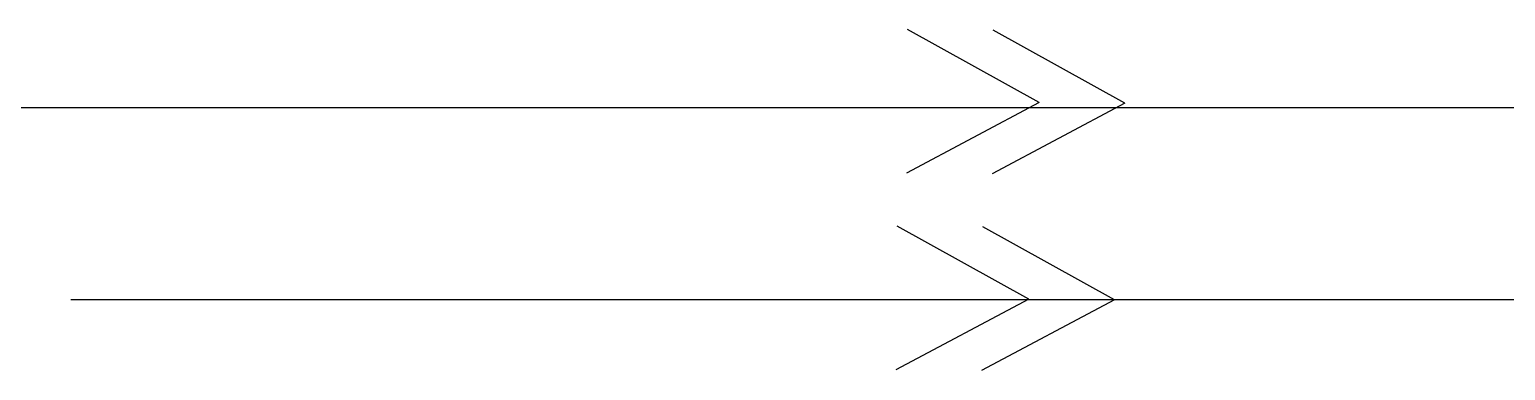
# Model space of a CAD drawing. Header units: inches. Extents: x -246336 to 136055, y -106871 to 69513.
# Drawn here: x -199859 to -198426, y -32876 to -32546 of the extents above; entities that cross this region are included whole.
import ezdxf

# ---------------------------------------------------------------- set-up
doc = ezdxf.new("R2010")
doc.units = ezdxf.units.IN
doc.header["$MEASUREMENT"] = 0
doc.layers.add('XA-TT1', color=7, linetype='Continuous')

msp = doc.modelspace()

# ---------------------------------------------------------------- linework, layer by layer
at = {"layer": 'XA-TT1', "color": 6}
for p, q in [((-198308.698, -32621.364), (-199926.588, -32621.364)), ((-198200.972, -32807.58), (-199818.862, -32807.58))]:
    msp.add_line(p, q, dxfattribs=at)
at = {"layer": 'XA-TT1', "color": 3, "flags": 128}
for points in [[(-198878.905, -32616.272), (-199006.546, -32545.52)], [(-198795.774, -32617), (-198923.414, -32546.248)], [(-198878.905, -32616.272), (-199007.766, -32684.777)], [(-198795.774, -32617), (-198924.635, -32685.505)], [(-198889.006, -32806.852), (-199016.647, -32736.1)], [(-198805.874, -32807.58), (-198933.515, -32736.828)], [(-198889.006, -32806.852), (-199017.867, -32875.356)], [(-198805.874, -32807.58), (-198934.735, -32876.085)]]:
    msp.add_lwpolyline(points, dxfattribs=at)

doc.saveas('drawing.dxf')
